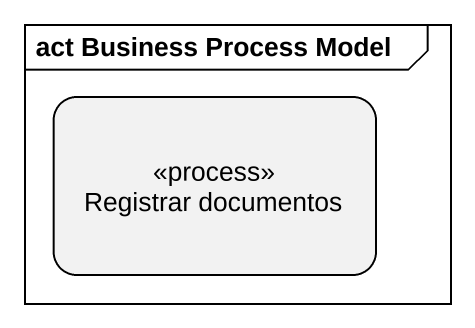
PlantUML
@startuml
mainframe act Business Process Model
hide empty description
state "Registrar documentos" as Registrar_documentos <<process>>
@enduml
